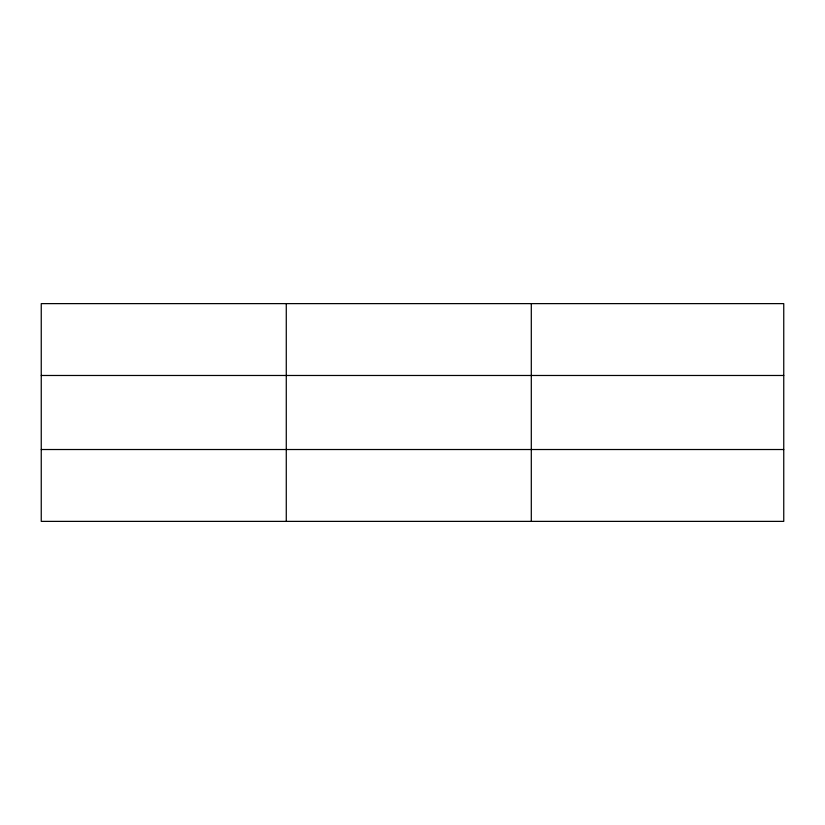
<?xml version="1.0" encoding="UTF-8"?>
<svg xmlns="http://www.w3.org/2000/svg" width="825" height="825" viewBox="0 0 825 825"><rect width="100%" height="100%" fill="white"/><g stroke="black" fill="none" stroke-linecap="round" stroke-linejoin="round"><path stroke-width="1.24" d="M286.275 521.379L286.275 303.621M531.3 521.379L531.3 303.621M783.75 375.478L783.75 303.621L41.25 303.621L41.25 521.379L783.75 521.379L783.75 375.478L41.25 375.478M41.25 449.522L783.75 449.522"/></g></svg>
